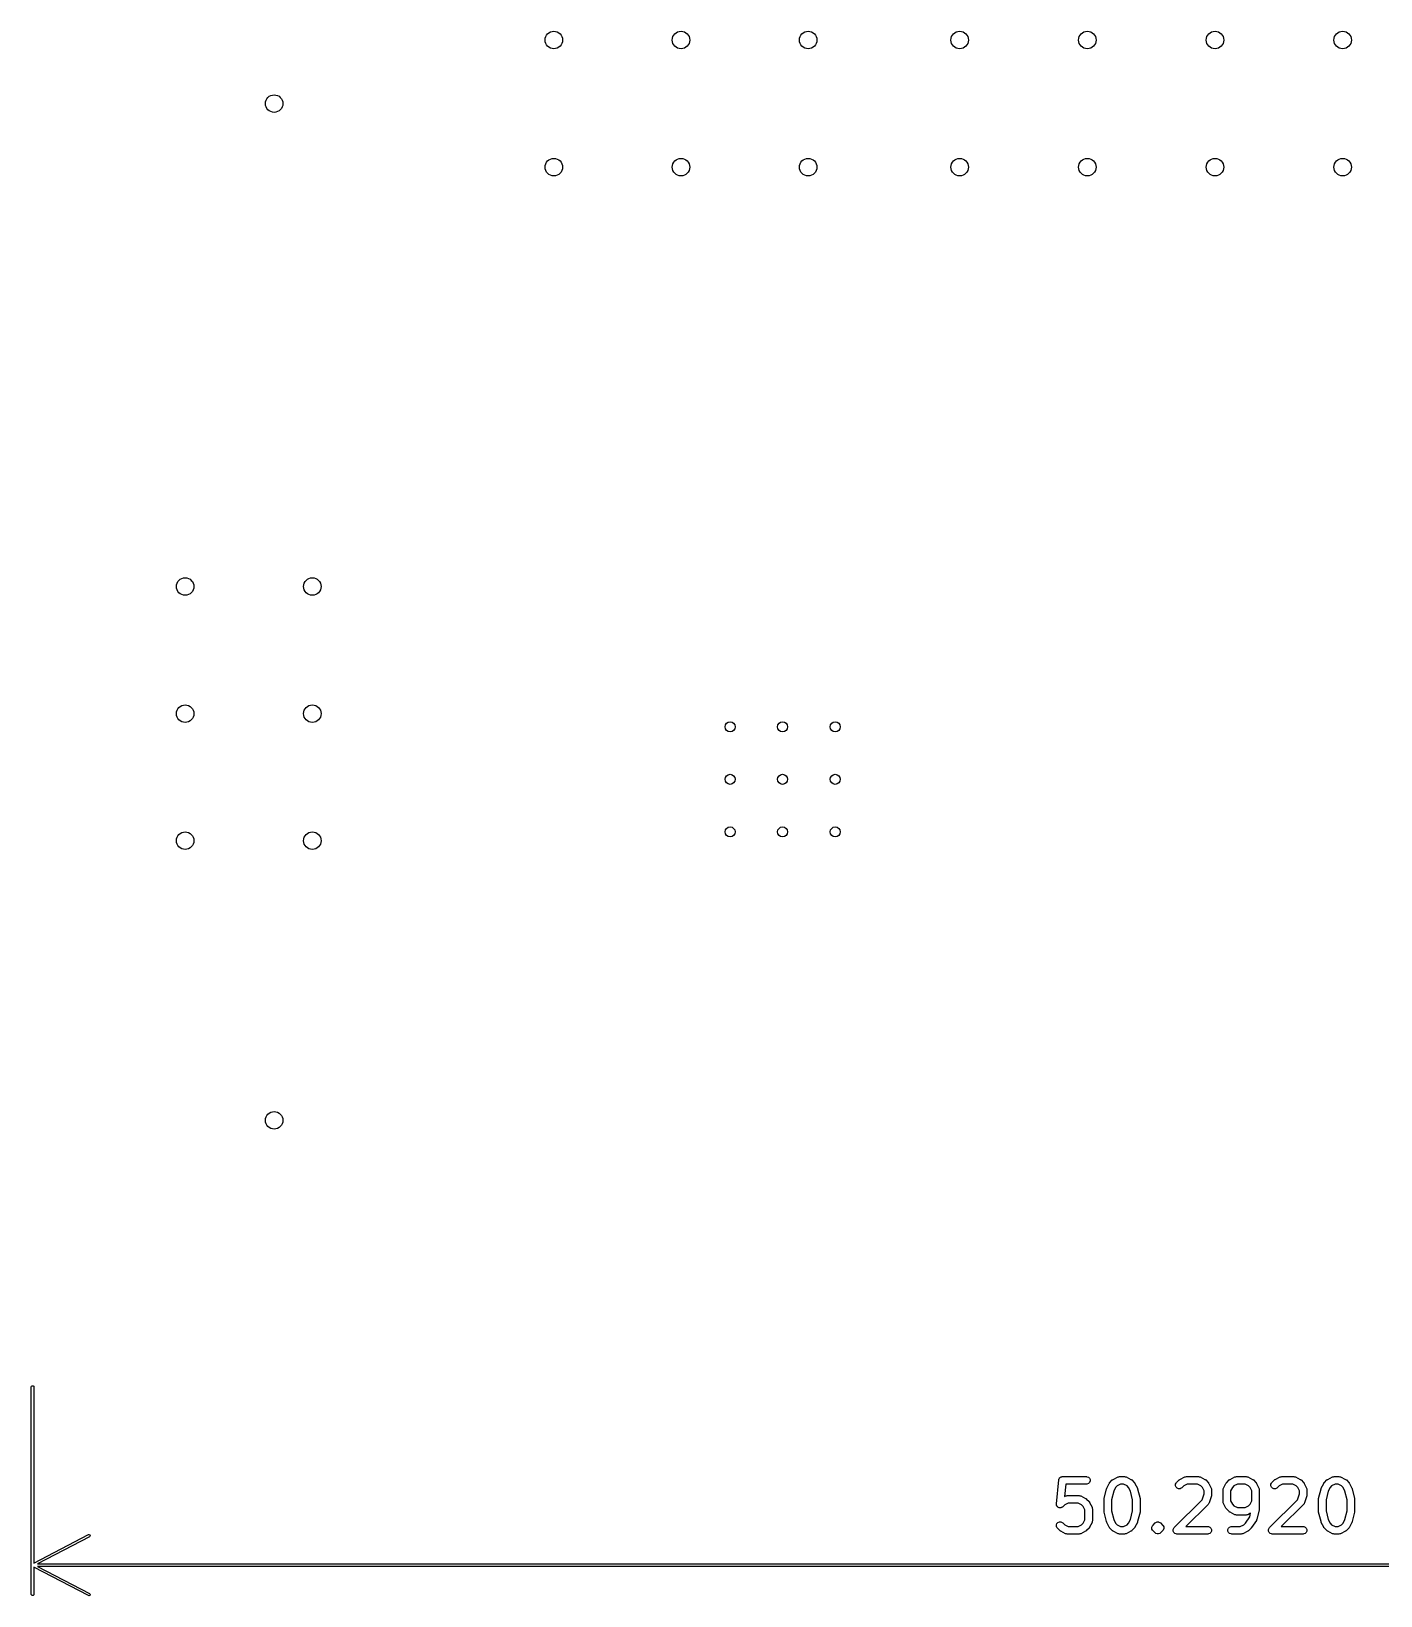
# Model space of a CAD drawing. Extents: x 5.31 to 7.49, y -5.27 to -3.91.
# Drawn here: x 5.309 to 6.37, y -5.274 to -4.043 of the extents above; entities that cross this region are included whole.
import ezdxf

# ---------------------------------------------------------------- set-up
doc = ezdxf.new("R2010")
doc.units = 0
doc.header["$MEASUREMENT"] = 0
doc.layers.add('BLACK', color=7, linetype='CONTINUOUS')

msp = doc.modelspace()

# ---------------------------------------------------------------- linework, layer by layer
at = {"layer": 'BLACK', "linetype": 'CONTINUOUS'}
for p, q in [((5.309, -5.1097), (5.3091, -5.1093)), ((5.309, -5.2731), (5.309, -5.1097)), ((5.3091, -5.1093), (5.3096, -5.1088)), ((5.3096, -5.1088), (5.3104, -5.1088)), ((5.3104, -5.1088), (5.3109, -5.1093)), ((5.3109, -5.1093), (5.311, -5.1097)), ((5.311, -5.1097), (5.311, -5.2484)), ((6.1172, -5.1824), (6.1174, -5.182)), ((6.1174, -5.182), (6.1176, -5.1816)), ((6.1176, -5.1816), (6.1177, -5.1815)), ((6.1177, -5.1814), (6.1181, -5.1811)), ((6.1177, -5.1815), (6.1177, -5.1814)), ((6.1181, -5.1811), (6.1184, -5.1808)), ((6.1184, -5.1808), (6.1185, -5.1807)), ((6.1185, -5.1807), (6.1186, -5.1807)), ((6.1186, -5.1807), (6.119, -5.1805)), ((6.119, -5.1805), (6.1194, -5.1804)), ((6.1194, -5.1804), (6.1197, -5.1803)), ((6.1197, -5.1803), (6.1197, -5.1803)), ((6.1197, -5.1803), (6.1198, -5.1803)), ((6.1198, -5.1803), (6.12, -5.1803)), ((6.12, -5.1803), (6.1388, -5.1803)), ((6.1388, -5.1803), (6.1393, -5.1804)), ((6.1393, -5.1804), (6.1404, -5.1808)), ((6.1404, -5.1808), (6.1412, -5.1816)), ((6.1412, -5.1816), (6.1417, -5.1827)), ((6.1599, -5.1825), (6.1637, -5.1806)), ((6.1637, -5.1806), (6.1642, -5.1804)), ((6.1642, -5.1804), (6.1643, -5.1804)), ((6.1643, -5.1804), (6.1644, -5.1804)), ((6.1644, -5.1804), (6.165, -5.1803)), ((6.165, -5.1803), (6.1688, -5.1803)), ((6.1688, -5.1803), (6.1693, -5.1804)), ((6.1693, -5.1804), (6.1694, -5.1804)), ((6.1694, -5.1804), (6.1695, -5.1804)), ((6.1695, -5.1804), (6.1701, -5.1806)), ((6.1701, -5.1806), (6.1738, -5.1825)), ((6.2124, -5.1825), (6.2162, -5.1806)), ((6.2162, -5.1806), (6.2167, -5.1804)), ((6.2167, -5.1804), (6.2168, -5.1804)), ((6.2168, -5.1804), (6.2169, -5.1804)), ((6.2169, -5.1804), (6.2175, -5.1803)), ((6.2175, -5.1803), (6.2269, -5.1803)), ((6.2269, -5.1803), (6.2275, -5.1804)), ((6.2275, -5.1804), (6.2276, -5.1804)), ((6.2276, -5.1804), (6.2277, -5.1804)), ((6.2277, -5.1804), (6.2282, -5.1806)), ((6.2282, -5.1806), (6.232, -5.1825)), ((6.2518, -5.1825), (6.2556, -5.1806)), ((6.2556, -5.1806), (6.2561, -5.1804)), ((6.2561, -5.1804), (6.2562, -5.1804)), ((6.2562, -5.1804), (6.2563, -5.1804)), ((6.2563, -5.1804), (6.2569, -5.1803)), ((6.2569, -5.1803), (6.2644, -5.1803)), ((6.2644, -5.1803), (6.265, -5.1804)), ((6.265, -5.1804), (6.2651, -5.1804)), ((6.2651, -5.1804), (6.2652, -5.1804)), ((6.2652, -5.1804), (6.2657, -5.1806)), ((6.2657, -5.1806), (6.2694, -5.1825)), ((6.2874, -5.1825), (6.2912, -5.1806)), ((6.2912, -5.1806), (6.2917, -5.1804)), ((6.2917, -5.1804), (6.2918, -5.1804)), ((6.2918, -5.1804), (6.2919, -5.1804)), ((6.2919, -5.1804), (6.2925, -5.1803)), ((6.2925, -5.1803), (6.3019, -5.1803)), ((6.3019, -5.1803), (6.3025, -5.1804)), ((6.3025, -5.1804), (6.3025, -5.1804)), ((6.3025, -5.1804), (6.3027, -5.1804)), ((6.3027, -5.1804), (6.3032, -5.1806)), ((6.3032, -5.1806), (6.3069, -5.1825)), ((6.3287, -5.1825), (6.3324, -5.1806)), ((6.3324, -5.1806), (6.333, -5.1804)), ((6.333, -5.1804), (6.3331, -5.1804)), ((6.3331, -5.1804), (6.3332, -5.1804)), ((6.3332, -5.1804), (6.3337, -5.1803)), ((6.3337, -5.1803), (6.3375, -5.1803)), ((6.3375, -5.1803), (6.3381, -5.1804)), ((6.3381, -5.1804), (6.3382, -5.1804)), ((6.3382, -5.1804), (6.3383, -5.1804)), ((6.3383, -5.1804), (6.3388, -5.1806)), ((6.3388, -5.1806), (6.3426, -5.1825)), ((6.1152, -5.2017), (6.1171, -5.183)), ((6.1171, -5.1827), (6.1172, -5.1826)), ((6.1171, -5.1828), (6.1171, -5.1827)), ((6.1171, -5.183), (6.1171, -5.1828)), ((6.1172, -5.1826), (6.1172, -5.1824)), ((6.1227, -5.1862), (6.1217, -5.196)), ((6.1388, -5.1862), (6.1227, -5.1862)), ((6.1393, -5.1862), (6.1388, -5.1862)), ((6.1404, -5.1857), (6.1393, -5.1862)), ((6.1412, -5.1849), (6.1404, -5.1857)), ((6.1417, -5.1838), (6.1412, -5.1849)), ((6.1417, -5.1827), (6.1417, -5.1838)), ((6.1528, -5.1975), (6.1547, -5.19)), ((6.1547, -5.19), (6.1548, -5.1897)), ((6.1547, -5.19), (6.1547, -5.19)), ((6.1547, -5.19), (6.1547, -5.19)), ((6.1548, -5.1897), (6.1548, -5.1895)), ((6.1548, -5.1895), (6.1549, -5.1895)), ((6.1549, -5.1894), (6.1568, -5.1857)), ((6.1549, -5.1895), (6.1549, -5.1894)), ((6.1568, -5.1857), (6.1569, -5.1854)), ((6.1569, -5.1854), (6.157, -5.1853)), ((6.1569, -5.1854), (6.1569, -5.1854)), ((6.157, -5.1853), (6.1571, -5.1852)), ((6.1571, -5.1851), (6.1573, -5.1849)), ((6.1571, -5.1852), (6.1571, -5.1851)), ((6.1573, -5.1849), (6.1592, -5.183)), ((6.1603, -5.1918), (6.1586, -5.1986)), ((6.1592, -5.183), (6.1594, -5.1829)), ((6.1594, -5.1829), (6.1595, -5.1828)), ((6.1595, -5.1828), (6.1595, -5.1827)), ((6.1595, -5.1827), (6.1596, -5.1827)), ((6.1596, -5.1827), (6.1597, -5.1827)), ((6.1597, -5.1827), (6.1599, -5.1825)), ((6.1618, -5.1888), (6.1603, -5.1918)), ((6.163, -5.1876), (6.1618, -5.1888)), ((6.1657, -5.1862), (6.163, -5.1876)), ((6.1681, -5.1862), (6.1657, -5.1862)), ((6.1708, -5.1876), (6.1681, -5.1862)), ((6.172, -5.1888), (6.1708, -5.1876)), ((6.1735, -5.1918), (6.172, -5.1888)), ((6.1752, -5.1986), (6.1735, -5.1918)), ((6.1738, -5.1825), (6.1741, -5.1827)), ((6.1741, -5.1827), (6.1742, -5.1827)), ((6.1742, -5.1827), (6.1742, -5.1827)), ((6.1742, -5.1827), (6.1743, -5.1828)), ((6.1743, -5.1828), (6.1744, -5.1829)), ((6.1744, -5.1829), (6.1746, -5.183)), ((6.1746, -5.183), (6.1765, -5.1849)), ((6.1765, -5.1849), (6.1767, -5.1851)), ((6.1767, -5.1851), (6.1767, -5.1852)), ((6.1767, -5.1852), (6.1768, -5.1853)), ((6.1768, -5.1853), (6.1768, -5.1854)), ((6.1768, -5.1854), (6.1769, -5.1854)), ((6.1769, -5.1854), (6.177, -5.1857)), ((6.177, -5.1857), (6.1789, -5.1894)), ((6.1789, -5.1894), (6.1789, -5.1895)), ((6.1789, -5.1895), (6.1789, -5.1895)), ((6.1789, -5.1895), (6.179, -5.1897)), ((6.179, -5.1897), (6.1791, -5.19)), ((6.1791, -5.19), (6.1791, -5.19)), ((6.1791, -5.19), (6.1791, -5.19)), ((6.1791, -5.19), (6.181, -5.1975)), ((6.209, -5.1864), (6.2094, -5.1854)), ((6.209, -5.1876), (6.209, -5.1864)), ((6.2094, -5.1887), (6.209, -5.1876)), ((6.2094, -5.1854), (6.2098, -5.1849)), ((6.2102, -5.1895), (6.2094, -5.1887)), ((6.2098, -5.1849), (6.2117, -5.183)), ((6.2113, -5.1899), (6.2102, -5.1895)), ((6.2125, -5.1899), (6.2113, -5.1899)), ((6.2117, -5.183), (6.2119, -5.1829)), ((6.2119, -5.1829), (6.212, -5.1828)), ((6.212, -5.1828), (6.212, -5.1827)), ((6.212, -5.1827), (6.2121, -5.1827)), ((6.2121, -5.1827), (6.2122, -5.1827)), ((6.2122, -5.1827), (6.2124, -5.1825)), ((6.2135, -5.1895), (6.2125, -5.1899)), ((6.214, -5.1891), (6.2135, -5.1895)), ((6.2155, -5.1876), (6.214, -5.1891)), ((6.2182, -5.1862), (6.2155, -5.1876)), ((6.2262, -5.1862), (6.2182, -5.1862)), ((6.2289, -5.1876), (6.2262, -5.1862)), ((6.2301, -5.1888), (6.2289, -5.1876)), ((6.2299, -5.1985), (6.2314, -5.194)), ((6.2314, -5.1915), (6.2301, -5.1888)), ((6.2314, -5.194), (6.2314, -5.1915)), ((6.232, -5.1825), (6.2322, -5.1827)), ((6.2322, -5.1827), (6.2323, -5.1827)), ((6.2323, -5.1827), (6.2324, -5.1827)), ((6.2324, -5.1827), (6.2324, -5.1828)), ((6.2324, -5.1828), (6.2325, -5.1829)), ((6.2325, -5.1829), (6.2327, -5.183)), ((6.2327, -5.183), (6.2346, -5.1849)), ((6.2346, -5.1849), (6.2348, -5.1851)), ((6.2348, -5.1851), (6.2348, -5.1852)), ((6.2348, -5.1852), (6.2349, -5.1853)), ((6.2349, -5.1853), (6.235, -5.1854)), ((6.235, -5.1854), (6.235, -5.1854)), ((6.235, -5.1854), (6.2351, -5.1857)), ((6.2351, -5.1857), (6.237, -5.1894)), ((6.237, -5.1894), (6.2372, -5.19)), ((6.2372, -5.19), (6.2372, -5.1901)), ((6.2372, -5.1901), (6.2373, -5.1902)), ((6.2373, -5.1902), (6.2373, -5.1908)), ((6.2373, -5.1908), (6.2373, -5.1945)), ((6.2373, -5.1945), (6.2373, -5.1948)), ((6.2464, -5.1908), (6.2465, -5.1902)), ((6.2464, -5.2001), (6.2464, -5.1908)), ((6.2465, -5.19), (6.2467, -5.1894)), ((6.2465, -5.1901), (6.2465, -5.19)), ((6.2465, -5.1902), (6.2465, -5.1901)), ((6.2467, -5.1894), (6.2486, -5.1857)), ((6.2486, -5.1857), (6.2488, -5.1854)), ((6.2488, -5.1854), (6.2489, -5.1853)), ((6.2488, -5.1854), (6.2488, -5.1854)), ((6.2489, -5.1852), (6.249, -5.1851)), ((6.2489, -5.1853), (6.2489, -5.1852)), ((6.249, -5.1851), (6.2492, -5.1849)), ((6.2492, -5.1849), (6.251, -5.183)), ((6.251, -5.183), (6.2513, -5.1829)), ((6.2513, -5.1828), (6.2514, -5.1827)), ((6.2513, -5.1829), (6.2513, -5.1828)), ((6.2514, -5.1827), (6.2515, -5.1827)), ((6.2515, -5.1827), (6.2516, -5.1827)), ((6.2516, -5.1827), (6.2518, -5.1825)), ((6.2537, -5.1888), (6.2523, -5.1915)), ((6.2523, -5.1915), (6.2523, -5.1994)), ((6.2549, -5.1876), (6.2537, -5.1888)), ((6.2576, -5.1862), (6.2549, -5.1876)), ((6.2637, -5.1862), (6.2576, -5.1862)), ((6.2664, -5.1876), (6.2637, -5.1862)), ((6.2676, -5.1888), (6.2664, -5.1876)), ((6.2689, -5.1915), (6.2676, -5.1888)), ((6.2689, -5.1994), (6.2689, -5.1915)), ((6.2694, -5.1825), (6.2697, -5.1827)), ((6.2697, -5.1827), (6.2698, -5.1827)), ((6.2698, -5.1827), (6.2699, -5.1827)), ((6.2699, -5.1827), (6.2699, -5.1828)), ((6.2699, -5.1828), (6.27, -5.1829)), ((6.27, -5.1829), (6.2702, -5.183)), ((6.2702, -5.183), (6.2721, -5.1849)), ((6.2721, -5.1849), (6.2723, -5.1851)), ((6.2723, -5.1851), (6.2723, -5.1852)), ((6.2723, -5.1852), (6.2724, -5.1853)), ((6.2724, -5.1853), (6.2725, -5.1854)), ((6.2725, -5.1854), (6.2725, -5.1854)), ((6.2725, -5.1854), (6.2726, -5.1857)), ((6.2726, -5.1857), (6.2745, -5.1894)), ((6.2745, -5.1894), (6.2747, -5.19)), ((6.2747, -5.19), (6.2747, -5.1901)), ((6.2747, -5.1901), (6.2748, -5.1902)), ((6.2748, -5.1902), (6.2748, -5.1908)), ((6.2748, -5.1908), (6.2748, -5.2058)), ((6.284, -5.1864), (6.2844, -5.1854)), ((6.284, -5.1876), (6.284, -5.1864)), ((6.2844, -5.1887), (6.284, -5.1876)), ((6.2844, -5.1854), (6.2848, -5.1849)), ((6.2852, -5.1895), (6.2844, -5.1887)), ((6.2848, -5.1849), (6.2867, -5.183)), ((6.2863, -5.1899), (6.2852, -5.1895)), ((6.2875, -5.1899), (6.2863, -5.1899)), ((6.2867, -5.183), (6.2869, -5.1829)), ((6.2869, -5.1828), (6.287, -5.1827)), ((6.2869, -5.1829), (6.2869, -5.1828)), ((6.287, -5.1827), (6.2871, -5.1827)), ((6.2871, -5.1827), (6.2872, -5.1827)), ((6.2872, -5.1827), (6.2874, -5.1825)), ((6.2885, -5.1895), (6.2875, -5.1899)), ((6.289, -5.1891), (6.2885, -5.1895)), ((6.2905, -5.1876), (6.289, -5.1891)), ((6.2932, -5.1862), (6.2905, -5.1876)), ((6.3012, -5.1862), (6.2932, -5.1862)), ((6.3039, -5.1876), (6.3012, -5.1862)), ((6.3051, -5.1888), (6.3039, -5.1876)), ((6.3049, -5.1985), (6.3064, -5.194)), ((6.3064, -5.1915), (6.3051, -5.1888)), ((6.3064, -5.194), (6.3064, -5.1915)), ((6.3069, -5.1825), (6.3072, -5.1827)), ((6.3072, -5.1827), (6.3073, -5.1827)), ((6.3073, -5.1827), (6.3073, -5.1827)), ((6.3073, -5.1827), (6.3074, -5.1828)), ((6.3074, -5.1828), (6.3075, -5.1829)), ((6.3075, -5.1829), (6.3077, -5.183)), ((6.3077, -5.183), (6.3096, -5.1849)), ((6.3096, -5.1849), (6.3098, -5.1851)), ((6.3098, -5.1851), (6.3098, -5.1852)), ((6.3098, -5.1852), (6.3099, -5.1853)), ((6.3099, -5.1853), (6.31, -5.1854)), ((6.31, -5.1854), (6.31, -5.1854)), ((6.31, -5.1854), (6.3101, -5.1857)), ((6.3101, -5.1857), (6.312, -5.1894)), ((6.312, -5.1894), (6.3122, -5.19)), ((6.3122, -5.19), (6.3122, -5.1901)), ((6.3122, -5.1901), (6.3123, -5.1902)), ((6.3123, -5.1902), (6.3123, -5.1908)), ((6.3123, -5.1908), (6.3123, -5.1945)), ((6.3123, -5.1945), (6.3123, -5.1948)), ((6.3215, -5.1975), (6.3234, -5.19)), ((6.3234, -5.19), (6.3235, -5.1897)), ((6.3234, -5.19), (6.3234, -5.19)), ((6.3234, -5.19), (6.3234, -5.19)), ((6.3235, -5.1897), (6.3236, -5.1895)), ((6.3236, -5.1894), (6.3255, -5.1857)), ((6.3236, -5.1895), (6.3236, -5.1894)), ((6.3236, -5.1895), (6.3236, -5.1895)), ((6.3255, -5.1857), (6.3256, -5.1854)), ((6.3256, -5.1854), (6.3257, -5.1854)), ((6.3257, -5.1853), (6.3258, -5.1852)), ((6.3257, -5.1854), (6.3257, -5.1853)), ((6.3258, -5.1851), (6.326, -5.1849)), ((6.3258, -5.1852), (6.3258, -5.1851)), ((6.326, -5.1849), (6.3279, -5.183)), ((6.329, -5.1918), (6.3273, -5.1986)), ((6.3279, -5.183), (6.3281, -5.1829)), ((6.3281, -5.1829), (6.3282, -5.1828)), ((6.3282, -5.1828), (6.3283, -5.1827)), ((6.3283, -5.1827), (6.3284, -5.1827)), ((6.3284, -5.1827), (6.3287, -5.1825)), ((6.3284, -5.1827), (6.3284, -5.1827)), ((6.3305, -5.1888), (6.329, -5.1918)), ((6.3317, -5.1876), (6.3305, -5.1888)), ((6.3344, -5.1862), (6.3317, -5.1876)), ((6.3368, -5.1862), (6.3344, -5.1862)), ((6.3395, -5.1876), (6.3368, -5.1862)), ((6.3407, -5.1888), (6.3395, -5.1876)), ((6.3422, -5.1918), (6.3407, -5.1888)), ((6.3439, -5.1986), (6.3422, -5.1918)), ((6.3426, -5.1825), (6.3428, -5.1827)), ((6.3428, -5.1827), (6.3429, -5.1827)), ((6.3429, -5.1827), (6.343, -5.1827)), ((6.343, -5.1827), (6.3431, -5.1828)), ((6.3431, -5.1828), (6.3431, -5.1829)), ((6.3431, -5.1829), (6.3433, -5.183)), ((6.3433, -5.183), (6.3452, -5.1849)), ((6.3452, -5.1849), (6.3454, -5.1851)), ((6.3454, -5.1851), (6.3455, -5.1852)), ((6.3455, -5.1852), (6.3455, -5.1853)), ((6.3455, -5.1853), (6.3456, -5.1854)), ((6.3456, -5.1854), (6.3456, -5.1854)), ((6.3456, -5.1854), (6.3458, -5.1857)), ((6.3458, -5.1857), (6.3476, -5.1894)), ((6.3476, -5.1894), (6.3477, -5.1895)), ((6.3477, -5.1895), (6.3477, -5.1895)), ((6.3477, -5.1895), (6.3478, -5.1897)), ((6.3478, -5.1897), (6.3478, -5.19)), ((6.3478, -5.19), (6.3478, -5.19)), ((6.3478, -5.19), (6.3479, -5.19)), ((6.3479, -5.19), (6.3497, -5.1975)), ((6.1152, -5.2023), (6.1152, -5.2017)), ((6.1153, -5.2024), (6.1152, -5.2023)), ((6.1153, -5.2026), (6.1153, -5.2024)), ((6.1154, -5.203), (6.1153, -5.2026)), ((6.1155, -5.2034), (6.1154, -5.203)), ((6.1156, -5.2035), (6.1155, -5.2034)), ((6.1157, -5.2036), (6.1156, -5.2035)), ((6.116, -5.204), (6.1157, -5.2036)), ((6.1163, -5.2043), (6.116, -5.204)), ((6.1164, -5.2044), (6.1163, -5.2043)), ((6.1165, -5.2045), (6.1164, -5.2044)), ((6.1169, -5.2046), (6.1165, -5.2045)), ((6.1173, -5.2048), (6.1169, -5.2046)), ((6.1174, -5.2048), (6.1173, -5.2048)), ((6.1176, -5.2049), (6.1174, -5.2048)), ((6.118, -5.2049), (6.1176, -5.2049)), ((6.1184, -5.2049), (6.118, -5.2049)), ((6.1186, -5.2049), (6.1184, -5.2049)), ((6.1187, -5.2049), (6.1186, -5.2049)), ((6.1191, -5.2047), (6.1187, -5.2049)), ((6.1195, -5.2046), (6.1191, -5.2047)), ((6.1197, -5.2045), (6.1195, -5.2046)), ((6.1198, -5.2045), (6.1197, -5.2045)), ((6.1202, -5.2041), (6.1198, -5.2045)), ((6.1218, -5.2026), (6.1202, -5.2041)), ((6.1217, -5.196), (6.1225, -5.1956)), ((6.1245, -5.2012), (6.1218, -5.2026)), ((6.1225, -5.1956), (6.123, -5.1954)), ((6.123, -5.1954), (6.1231, -5.1954)), ((6.1231, -5.1954), (6.1232, -5.1954)), ((6.1232, -5.1954), (6.1238, -5.1953)), ((6.1238, -5.1953), (6.1331, -5.1953)), ((6.1324, -5.2012), (6.1245, -5.2012)), ((6.1351, -5.2026), (6.1324, -5.2012)), ((6.1331, -5.1953), (6.1337, -5.1954)), ((6.1337, -5.1954), (6.1338, -5.1954)), ((6.1338, -5.1954), (6.1339, -5.1954)), ((6.1339, -5.1954), (6.1345, -5.1956)), ((6.1345, -5.1956), (6.1382, -5.1975)), ((6.1363, -5.2038), (6.1351, -5.2026)), ((6.1377, -5.2065), (6.1363, -5.2038)), ((6.1377, -5.2144), (6.1377, -5.2065)), ((6.1382, -5.1975), (6.1385, -5.1976)), ((6.1385, -5.1976), (6.1385, -5.1977)), ((6.1385, -5.1977), (6.1386, -5.1977)), ((6.1386, -5.1977), (6.1387, -5.1978)), ((6.1387, -5.1978), (6.1388, -5.1979)), ((6.1388, -5.1979), (6.139, -5.198)), ((6.139, -5.198), (6.1409, -5.1999)), ((6.1409, -5.1999), (6.141, -5.2001)), ((6.141, -5.2001), (6.1411, -5.2002)), ((6.1411, -5.2002), (6.1412, -5.2003)), ((6.1412, -5.2003), (6.1412, -5.2004)), ((6.1412, -5.2004), (6.1413, -5.2004)), ((6.1413, -5.2004), (6.1414, -5.2007)), ((6.1414, -5.2007), (6.1433, -5.2044)), ((6.1433, -5.2044), (6.1435, -5.205)), ((6.1435, -5.205), (6.1435, -5.2051)), ((6.1435, -5.2051), (6.1435, -5.2052)), ((6.1435, -5.2052), (6.1436, -5.2058)), ((6.1436, -5.2058), (6.1436, -5.2151)), ((6.1527, -5.1977), (6.1528, -5.1976)), ((6.1527, -5.1979), (6.1527, -5.1977)), ((6.1527, -5.1981), (6.1527, -5.1979)), ((6.1527, -5.1982), (6.1527, -5.1981)), ((6.1527, -5.1983), (6.1527, -5.1982)), ((6.1527, -5.2076), (6.1527, -5.1983)), ((6.1528, -5.1976), (6.1528, -5.1975)), ((6.1586, -5.1986), (6.1586, -5.2073)), ((6.1752, -5.2073), (6.1752, -5.1986)), ((6.181, -5.1975), (6.181, -5.1976)), ((6.181, -5.1976), (6.181, -5.1977)), ((6.181, -5.1977), (6.1811, -5.1979)), ((6.1811, -5.1979), (6.1811, -5.1981)), ((6.1811, -5.1981), (6.1811, -5.1982)), ((6.1811, -5.1982), (6.1811, -5.1983)), ((6.1811, -5.1983), (6.1811, -5.2076)), ((6.2079, -5.2205), (6.2299, -5.1985)), ((6.2346, -5.2022), (6.2171, -5.2197)), ((6.235, -5.2018), (6.2346, -5.2022)), ((6.2351, -5.2016), (6.235, -5.2017)), ((6.235, -5.2017), (6.235, -5.2018)), ((6.2353, -5.2011), (6.2351, -5.2016)), ((6.2372, -5.1954), (6.2353, -5.2011)), ((6.2373, -5.1951), (6.2372, -5.1952)), ((6.2372, -5.1952), (6.2372, -5.1954)), ((6.2373, -5.1948), (6.2373, -5.1949)), ((6.2373, -5.1949), (6.2373, -5.195)), ((6.2373, -5.195), (6.2373, -5.1951)), ((6.2465, -5.2007), (6.2464, -5.2001)), ((6.2465, -5.2008), (6.2465, -5.2007)), ((6.2465, -5.2009), (6.2465, -5.2008)), ((6.2467, -5.2015), (6.2465, -5.2009)), ((6.2486, -5.2052), (6.2467, -5.2015)), ((6.2488, -5.2055), (6.2486, -5.2052)), ((6.2489, -5.2056), (6.2488, -5.2055)), ((6.2488, -5.2055), (6.2488, -5.2055)), ((6.2489, -5.2057), (6.2489, -5.2056)), ((6.249, -5.2057), (6.2489, -5.2057)), ((6.2492, -5.206), (6.249, -5.2057)), ((6.251, -5.2078), (6.2492, -5.206)), ((6.2523, -5.1994), (6.2537, -5.2021)), ((6.2537, -5.2021), (6.2549, -5.2033)), ((6.2549, -5.2033), (6.2576, -5.2047)), ((6.2576, -5.2047), (6.2637, -5.2047)), ((6.2637, -5.2047), (6.2664, -5.2033)), ((6.2664, -5.2033), (6.2676, -5.2021)), ((6.2676, -5.2021), (6.2689, -5.1994)), ((6.2747, -5.2065), (6.2729, -5.214)), ((6.2748, -5.2064), (6.2747, -5.2065)), ((6.2748, -5.2058), (6.2748, -5.2059)), ((6.2748, -5.2059), (6.2748, -5.2059)), ((6.2748, -5.2059), (6.2748, -5.2061)), ((6.2748, -5.2061), (6.2748, -5.2063)), ((6.2748, -5.2063), (6.2748, -5.2064)), ((6.2829, -5.2205), (6.3049, -5.1985)), ((6.3096, -5.2022), (6.2921, -5.2197)), ((6.31, -5.2018), (6.3096, -5.2022)), ((6.3101, -5.2016), (6.31, -5.2017)), ((6.31, -5.2017), (6.31, -5.2018)), ((6.3103, -5.2011), (6.3101, -5.2016)), ((6.3122, -5.1954), (6.3103, -5.2011)), ((6.3123, -5.1951), (6.3122, -5.1952)), ((6.3122, -5.1952), (6.3122, -5.1954)), ((6.3123, -5.1948), (6.3123, -5.1949)), ((6.3123, -5.1949), (6.3123, -5.195)), ((6.3123, -5.195), (6.3123, -5.1951)), ((6.3214, -5.1981), (6.3215, -5.1979)), ((6.3214, -5.1982), (6.3214, -5.1981)), ((6.3214, -5.1983), (6.3214, -5.1982)), ((6.3214, -5.2076), (6.3214, -5.1983)), ((6.3215, -5.1976), (6.3215, -5.1975)), ((6.3215, -5.1977), (6.3215, -5.1976)), ((6.3215, -5.1979), (6.3215, -5.1977)), ((6.3273, -5.1986), (6.3273, -5.2073)), ((6.3439, -5.2073), (6.3439, -5.1986)), ((6.3497, -5.1975), (6.3497, -5.1976)), ((6.3497, -5.1976), (6.3498, -5.1977)), ((6.3498, -5.1977), (6.3498, -5.1979)), ((6.3498, -5.1979), (6.3498, -5.1981)), ((6.3498, -5.1981), (6.3498, -5.1982)), ((6.3498, -5.1982), (6.3498, -5.1983)), ((6.3498, -5.1983), (6.3498, -5.2076)), ((6.1153, -5.2183), (6.1157, -5.2172)), ((6.1153, -5.2195), (6.1153, -5.2183)), ((6.1157, -5.2172), (6.1165, -5.2164)), ((6.1165, -5.2164), (6.1176, -5.216)), ((6.1176, -5.216), (6.1187, -5.216)), ((6.1187, -5.216), (6.1198, -5.2164)), ((6.1198, -5.2164), (6.1202, -5.2168)), ((6.1202, -5.2168), (6.1218, -5.2183)), ((6.1218, -5.2183), (6.1245, -5.2197)), ((6.1324, -5.2197), (6.1351, -5.2183)), ((6.1351, -5.2183), (6.1363, -5.2171)), ((6.1363, -5.2171), (6.1377, -5.2144)), ((6.1433, -5.2165), (6.1414, -5.2202)), ((6.1435, -5.2159), (6.1433, -5.2165)), ((6.1436, -5.2151), (6.1435, -5.2157)), ((6.1435, -5.2157), (6.1435, -5.2158)), ((6.1435, -5.2158), (6.1435, -5.2159)), ((6.1527, -5.2077), (6.1527, -5.2076)), ((6.1527, -5.2078), (6.1527, -5.2077)), ((6.1527, -5.208), (6.1527, -5.2078)), ((6.1527, -5.2082), (6.1527, -5.208)), ((6.1528, -5.2082), (6.1527, -5.2082)), ((6.1528, -5.2083), (6.1528, -5.2082)), ((6.1547, -5.2158), (6.1528, -5.2083)), ((6.1547, -5.2159), (6.1547, -5.2158)), ((6.1548, -5.2162), (6.1547, -5.2159)), ((6.1547, -5.2159), (6.1547, -5.2159)), ((6.1548, -5.2164), (6.1548, -5.2162)), ((6.1549, -5.2164), (6.1548, -5.2164)), ((6.1549, -5.2165), (6.1549, -5.2164)), ((6.1568, -5.2202), (6.1549, -5.2165)), ((6.1586, -5.2073), (6.1603, -5.2141)), ((6.1603, -5.2141), (6.1618, -5.2171)), ((6.1618, -5.2171), (6.163, -5.2183)), ((6.163, -5.2183), (6.1657, -5.2197)), ((6.1681, -5.2197), (6.1708, -5.2183)), ((6.1708, -5.2183), (6.172, -5.2171)), ((6.172, -5.2171), (6.1735, -5.2141)), ((6.1735, -5.2141), (6.1752, -5.2073)), ((6.1789, -5.2165), (6.177, -5.2202)), ((6.179, -5.2162), (6.1789, -5.2164)), ((6.1789, -5.2164), (6.1789, -5.2164)), ((6.1789, -5.2164), (6.1789, -5.2165)), ((6.1791, -5.2159), (6.179, -5.2162)), ((6.181, -5.2083), (6.1791, -5.2158)), ((6.1791, -5.2158), (6.1791, -5.2159)), ((6.1791, -5.2159), (6.1791, -5.2159)), ((6.1811, -5.208), (6.181, -5.2082)), ((6.181, -5.2082), (6.181, -5.2082)), ((6.181, -5.2082), (6.181, -5.2083)), ((6.1811, -5.2076), (6.1811, -5.2077)), ((6.1811, -5.2077), (6.1811, -5.2078)), ((6.1811, -5.2078), (6.1811, -5.208)), ((6.1902, -5.2202), (6.1907, -5.2191)), ((6.1907, -5.2191), (6.1911, -5.2187)), ((6.1911, -5.2187), (6.1929, -5.2168)), ((6.1929, -5.2168), (6.1934, -5.2164)), ((6.1934, -5.2164), (6.1941, -5.2161)), ((6.1934, -5.2164), (6.1934, -5.2164)), ((6.1941, -5.2161), (6.1944, -5.216)), ((6.1944, -5.216), (6.1956, -5.216)), ((6.1956, -5.216), (6.1956, -5.216)), ((6.1956, -5.216), (6.1959, -5.2161)), ((6.1959, -5.2161), (6.1967, -5.2164)), ((6.1967, -5.2164), (6.1967, -5.2164)), ((6.1967, -5.2164), (6.1971, -5.2168)), ((6.1971, -5.2168), (6.199, -5.2187)), ((6.199, -5.2187), (6.1993, -5.2191)), ((6.1993, -5.2191), (6.1997, -5.22)), ((6.2513, -5.208), (6.251, -5.2078)), ((6.2513, -5.2081), (6.2513, -5.208)), ((6.2514, -5.2081), (6.2513, -5.2081)), ((6.2515, -5.2082), (6.2514, -5.2081)), ((6.2516, -5.2082), (6.2515, -5.2082)), ((6.2518, -5.2084), (6.2516, -5.2082)), ((6.2556, -5.2103), (6.2518, -5.2084)), ((6.2561, -5.2105), (6.2556, -5.2103)), ((6.2562, -5.2105), (6.2561, -5.2105)), ((6.2563, -5.2105), (6.2562, -5.2105)), ((6.2569, -5.2106), (6.2563, -5.2105)), ((6.2644, -5.2106), (6.2569, -5.2106)), ((6.2599, -5.2197), (6.2626, -5.2183)), ((6.2626, -5.2183), (6.264, -5.217)), ((6.264, -5.217), (6.2673, -5.212)), ((6.265, -5.2105), (6.2644, -5.2106)), ((6.2651, -5.2105), (6.265, -5.2105)), ((6.2652, -5.2105), (6.2651, -5.2105)), ((6.2657, -5.2103), (6.2652, -5.2105)), ((6.268, -5.2091), (6.2657, -5.2103)), ((6.2673, -5.212), (6.268, -5.2091)), ((6.2725, -5.2149), (6.2687, -5.2205)), ((6.2726, -5.2146), (6.2725, -5.2149)), ((6.2727, -5.2145), (6.2726, -5.2146)), ((6.2729, -5.214), (6.2727, -5.2143)), ((6.2727, -5.2143), (6.2727, -5.2144)), ((6.2727, -5.2144), (6.2727, -5.2144)), ((6.2727, -5.2144), (6.2727, -5.2145)), ((6.3214, -5.2077), (6.3214, -5.2076)), ((6.3214, -5.2078), (6.3214, -5.2077)), ((6.3215, -5.208), (6.3214, -5.2078)), ((6.3215, -5.2082), (6.3215, -5.208)), ((6.3215, -5.2083), (6.3215, -5.2082)), ((6.3215, -5.2082), (6.3215, -5.2082)), ((6.3234, -5.2158), (6.3215, -5.2083)), ((6.3234, -5.2159), (6.3234, -5.2158)), ((6.3235, -5.2162), (6.3234, -5.2159)), ((6.3234, -5.2159), (6.3234, -5.2159)), ((6.3236, -5.2164), (6.3235, -5.2162)), ((6.3236, -5.2165), (6.3236, -5.2164)), ((6.3236, -5.2164), (6.3236, -5.2164)), ((6.3255, -5.2202), (6.3236, -5.2165)), ((6.3273, -5.2073), (6.329, -5.2141)), ((6.329, -5.2141), (6.3305, -5.2171)), ((6.3305, -5.2171), (6.3317, -5.2183)), ((6.3317, -5.2183), (6.3344, -5.2197)), ((6.3368, -5.2197), (6.3395, -5.2183)), ((6.3395, -5.2183), (6.3407, -5.2171)), ((6.3407, -5.2171), (6.3422, -5.2141)), ((6.3422, -5.2141), (6.3439, -5.2073)), ((6.3476, -5.2165), (6.3458, -5.2202)), ((6.3477, -5.2164), (6.3476, -5.2165)), ((6.3478, -5.2162), (6.3477, -5.2164)), ((6.3477, -5.2164), (6.3477, -5.2164)), ((6.3479, -5.2158), (6.3478, -5.2159)), ((6.3478, -5.2159), (6.3478, -5.2159)), ((6.3478, -5.2159), (6.3478, -5.2162)), ((6.3497, -5.2083), (6.3479, -5.2158)), ((6.3498, -5.2082), (6.3497, -5.2082)), ((6.3497, -5.2082), (6.3497, -5.2083)), ((6.3498, -5.2076), (6.3498, -5.2077)), ((6.3498, -5.2077), (6.3498, -5.2078)), ((6.3498, -5.2078), (6.3498, -5.208)), ((6.3498, -5.208), (6.3498, -5.2082)), ((5.311, -5.2484), (5.3539, -5.226)), ((5.3548, -5.2278), (5.314, -5.249)), ((5.3539, -5.226), (5.3543, -5.2259)), ((5.3543, -5.2259), (5.355, -5.2262)), ((5.3551, -5.2275), (5.3548, -5.2278)), ((5.355, -5.2262), (5.3553, -5.2268)), ((5.3553, -5.2268), (5.3551, -5.2275)), ((6.1157, -5.2205), (6.1153, -5.2195)), ((6.1161, -5.221), (6.1157, -5.2205)), ((6.1179, -5.2228), (6.1161, -5.221)), ((6.1182, -5.223), (6.1179, -5.2228)), ((6.1182, -5.2231), (6.1182, -5.223)), ((6.1183, -5.2231), (6.1182, -5.2231)), ((6.1184, -5.2232), (6.1183, -5.2231)), ((6.1185, -5.2232), (6.1184, -5.2232)), ((6.1187, -5.2234), (6.1185, -5.2232)), ((6.1225, -5.2253), (6.1187, -5.2234)), ((6.123, -5.2255), (6.1225, -5.2253)), ((6.1231, -5.2255), (6.123, -5.2255)), ((6.1232, -5.2255), (6.1231, -5.2255)), ((6.1238, -5.2256), (6.1232, -5.2255)), ((6.1331, -5.2256), (6.1238, -5.2256)), ((6.1245, -5.2197), (6.1324, -5.2197)), ((6.1337, -5.2255), (6.1331, -5.2256)), ((6.1338, -5.2255), (6.1337, -5.2255)), ((6.1339, -5.2255), (6.1338, -5.2255)), ((6.1345, -5.2253), (6.1339, -5.2255)), ((6.1382, -5.2234), (6.1345, -5.2253)), ((6.1385, -5.2232), (6.1382, -5.2234)), ((6.1386, -5.2231), (6.1385, -5.2232)), ((6.1385, -5.2232), (6.1385, -5.2232)), ((6.1387, -5.2231), (6.1386, -5.2231)), ((6.1388, -5.223), (6.1387, -5.2231)), ((6.139, -5.2228), (6.1388, -5.223)), ((6.1409, -5.221), (6.139, -5.2228)), ((6.141, -5.2207), (6.1409, -5.221)), ((6.1411, -5.2207), (6.141, -5.2207)), ((6.1412, -5.2206), (6.1411, -5.2207)), ((6.1413, -5.2204), (6.1412, -5.2205)), ((6.1412, -5.2205), (6.1412, -5.2206)), ((6.1414, -5.2202), (6.1413, -5.2204)), ((6.1569, -5.2204), (6.1568, -5.2202)), ((6.1569, -5.2205), (6.1569, -5.2204)), ((6.157, -5.2206), (6.1569, -5.2205)), ((6.1571, -5.2207), (6.157, -5.2206)), ((6.1573, -5.221), (6.1571, -5.2207)), ((6.1571, -5.2207), (6.1571, -5.2207)), ((6.1592, -5.2228), (6.1573, -5.221)), ((6.1594, -5.223), (6.1592, -5.2228)), ((6.1595, -5.2231), (6.1594, -5.223)), ((6.1596, -5.2232), (6.1595, -5.2231)), ((6.1595, -5.2231), (6.1595, -5.2231)), ((6.1597, -5.2232), (6.1596, -5.2232)), ((6.1599, -5.2234), (6.1597, -5.2232)), ((6.1637, -5.2253), (6.1599, -5.2234)), ((6.1642, -5.2255), (6.1637, -5.2253)), ((6.1643, -5.2255), (6.1642, -5.2255)), ((6.1644, -5.2255), (6.1643, -5.2255)), ((6.165, -5.2256), (6.1644, -5.2255)), ((6.1688, -5.2256), (6.165, -5.2256)), ((6.1657, -5.2197), (6.1681, -5.2197)), ((6.1693, -5.2255), (6.1688, -5.2256)), ((6.1694, -5.2255), (6.1693, -5.2255)), ((6.1695, -5.2255), (6.1694, -5.2255)), ((6.1701, -5.2253), (6.1695, -5.2255)), ((6.1738, -5.2234), (6.1701, -5.2253)), ((6.1741, -5.2232), (6.1738, -5.2234)), ((6.1742, -5.2232), (6.1741, -5.2232)), ((6.1743, -5.2231), (6.1742, -5.2231)), ((6.1742, -5.2231), (6.1742, -5.2232)), ((6.1744, -5.223), (6.1743, -5.2231)), ((6.1746, -5.2228), (6.1744, -5.223)), ((6.1765, -5.221), (6.1746, -5.2228)), ((6.1767, -5.2207), (6.1765, -5.221)), ((6.1768, -5.2206), (6.1767, -5.2207)), ((6.1767, -5.2207), (6.1767, -5.2207)), ((6.1769, -5.2204), (6.1768, -5.2205)), ((6.1768, -5.2205), (6.1768, -5.2206)), ((6.177, -5.2202), (6.1769, -5.2204)), ((6.1902, -5.2213), (6.1902, -5.2202)), ((6.1904, -5.2218), (6.1902, -5.2213)), ((6.1907, -5.2224), (6.1904, -5.2218)), ((6.1911, -5.2228), (6.1907, -5.2224)), ((6.1929, -5.2247), (6.1911, -5.2228)), ((6.1934, -5.2251), (6.1929, -5.2247)), ((6.1944, -5.2255), (6.1934, -5.2251)), ((6.1956, -5.2255), (6.1944, -5.2255)), ((6.1944, -5.2255), (6.1944, -5.2255)), ((6.1967, -5.2251), (6.1956, -5.2255)), ((6.1956, -5.2255), (6.1956, -5.2255)), ((6.1971, -5.2247), (6.1967, -5.2251)), ((6.199, -5.2228), (6.1971, -5.2247)), ((6.1993, -5.2224), (6.199, -5.2228)), ((6.1998, -5.2213), (6.1993, -5.2224)), ((6.1997, -5.22), (6.1998, -5.2202)), ((6.1998, -5.2202), (6.1998, -5.2213)), ((6.2071, -5.2221), (6.2076, -5.221)), ((6.2071, -5.2232), (6.2071, -5.2221)), ((6.2076, -5.2243), (6.2071, -5.2232)), ((6.2076, -5.221), (6.2079, -5.2205)), ((6.2084, -5.2251), (6.2076, -5.2243)), ((6.2094, -5.2255), (6.2084, -5.2251)), ((6.21, -5.2256), (6.2094, -5.2255)), ((6.2344, -5.2256), (6.21, -5.2256)), ((6.2171, -5.2197), (6.2344, -5.2197)), ((6.2344, -5.2197), (6.235, -5.2197)), ((6.235, -5.2255), (6.2344, -5.2256)), ((6.235, -5.2197), (6.236, -5.2202)), ((6.236, -5.2251), (6.235, -5.2255)), ((6.236, -5.2202), (6.2368, -5.221)), ((6.2368, -5.2243), (6.236, -5.2251)), ((6.2368, -5.221), (6.2373, -5.2221)), ((6.2373, -5.2232), (6.2368, -5.2243)), ((6.2373, -5.2221), (6.2373, -5.2232)), ((6.2502, -5.2221), (6.2507, -5.221)), ((6.2502, -5.2232), (6.2502, -5.2221)), ((6.2507, -5.2243), (6.2502, -5.2232)), ((6.2507, -5.221), (6.2515, -5.2202)), ((6.2515, -5.2251), (6.2507, -5.2243)), ((6.2515, -5.2202), (6.2526, -5.2197)), ((6.2526, -5.2255), (6.2515, -5.2251)), ((6.2526, -5.2197), (6.2531, -5.2197)), ((6.2531, -5.2256), (6.2526, -5.2255)), ((6.2531, -5.2197), (6.2599, -5.2197)), ((6.2606, -5.2256), (6.2531, -5.2256)), ((6.2612, -5.2255), (6.2606, -5.2256)), ((6.2613, -5.2255), (6.2612, -5.2255)), ((6.2614, -5.2255), (6.2613, -5.2255)), ((6.262, -5.2253), (6.2614, -5.2255)), ((6.2657, -5.2234), (6.262, -5.2253)), ((6.2659, -5.2232), (6.2657, -5.2234)), ((6.266, -5.2232), (6.2659, -5.2232)), ((6.2661, -5.2231), (6.266, -5.2232)), ((6.2662, -5.2231), (6.2661, -5.2231)), ((6.2665, -5.2228), (6.2662, -5.223)), ((6.2662, -5.223), (6.2662, -5.2231)), ((6.2683, -5.221), (6.2665, -5.2228)), ((6.2685, -5.2207), (6.2683, -5.221)), ((6.2683, -5.221), (6.2683, -5.221)), ((6.2683, -5.221), (6.2683, -5.221)), ((6.2687, -5.2205), (6.2685, -5.2207)), ((6.2687, -5.2205), (6.2687, -5.2205)), ((6.2687, -5.2205), (6.2687, -5.2205)), ((6.2821, -5.2221), (6.2825, -5.221)), ((6.2821, -5.2232), (6.2821, -5.2221)), ((6.2825, -5.2243), (6.2821, -5.2232)), ((6.2825, -5.221), (6.2829, -5.2205)), ((6.2834, -5.2251), (6.2825, -5.2243)), ((6.2844, -5.2255), (6.2834, -5.2251)), ((6.285, -5.2256), (6.2844, -5.2255)), ((6.3094, -5.2256), (6.285, -5.2256)), ((6.2921, -5.2197), (6.3094, -5.2197)), ((6.3094, -5.2197), (6.3099, -5.2197)), ((6.3099, -5.2255), (6.3094, -5.2256)), ((6.3099, -5.2197), (6.311, -5.2202)), ((6.311, -5.2251), (6.3099, -5.2255)), ((6.311, -5.2202), (6.3118, -5.221)), ((6.3118, -5.2243), (6.311, -5.2251)), ((6.3118, -5.221), (6.3123, -5.2221)), ((6.3123, -5.2232), (6.3118, -5.2243)), ((6.3123, -5.2221), (6.3123, -5.2232)), ((6.3256, -5.2204), (6.3255, -5.2202)), ((6.3257, -5.2205), (6.3256, -5.2204)), ((6.3257, -5.2206), (6.3257, -5.2205)), ((6.3258, -5.2207), (6.3257, -5.2206)), ((6.326, -5.221), (6.3258, -5.2207)), ((6.3258, -5.2207), (6.3258, -5.2207)), ((6.3279, -5.2228), (6.326, -5.221)), ((6.3281, -5.223), (6.3279, -5.2228)), ((6.3282, -5.2231), (6.3281, -5.223)), ((6.3283, -5.2231), (6.3282, -5.2231)), ((6.3284, -5.2232), (6.3283, -5.2231)), ((6.3287, -5.2234), (6.3284, -5.2232)), ((6.3284, -5.2232), (6.3284, -5.2232)), ((6.3324, -5.2253), (6.3287, -5.2234)), ((6.333, -5.2255), (6.3324, -5.2253)), ((6.3331, -5.2255), (6.333, -5.2255)), ((6.3332, -5.2255), (6.3331, -5.2255)), ((6.3337, -5.2256), (6.3332, -5.2255)), ((6.3375, -5.2256), (6.3337, -5.2256)), ((6.3344, -5.2197), (6.3368, -5.2197)), ((6.3381, -5.2255), (6.3375, -5.2256)), ((6.3382, -5.2255), (6.3381, -5.2255)), ((6.3383, -5.2255), (6.3382, -5.2255)), ((6.3388, -5.2253), (6.3383, -5.2255)), ((6.3426, -5.2234), (6.3388, -5.2253)), ((6.3428, -5.2232), (6.3426, -5.2234)), ((6.3429, -5.2232), (6.3428, -5.2232)), ((6.343, -5.2231), (6.3429, -5.2232)), ((6.3431, -5.2231), (6.343, -5.2231)), ((6.3433, -5.2228), (6.3431, -5.223)), ((6.3431, -5.223), (6.3431, -5.2231)), ((6.3452, -5.221), (6.3433, -5.2228)), ((6.3454, -5.2207), (6.3452, -5.221)), ((6.3455, -5.2207), (6.3454, -5.2207)), ((6.3456, -5.2205), (6.3455, -5.2206)), ((6.3455, -5.2206), (6.3455, -5.2207)), ((6.3458, -5.2202), (6.3456, -5.2204)), ((6.3456, -5.2204), (6.3456, -5.2205)), ((5.3539, -5.274), (5.311, -5.2516)), ((5.311, -5.2516), (5.311, -5.2731)), ((5.314, -5.249), (7.286, -5.249)), ((7.286, -5.251), (5.314, -5.251)), ((5.314, -5.251), (5.3548, -5.2722)), ((5.3091, -5.2735), (5.309, -5.2731)), ((5.3096, -5.274), (5.3091, -5.2735)), ((5.3104, -5.274), (5.3096, -5.274)), ((5.3109, -5.2735), (5.3104, -5.274)), ((5.311, -5.2731), (5.3109, -5.2735)), ((5.3543, -5.2741), (5.3539, -5.274)), ((5.355, -5.2738), (5.3543, -5.2741)), ((5.3548, -5.2722), (5.3551, -5.2725)), ((5.3553, -5.2732), (5.355, -5.2738)), ((5.3551, -5.2725), (5.3553, -5.2732))]:
    msp.add_line(p, q, dxfattribs=at)
at = {"layer": 'BLACK'}
for centre, radius in [((5.72, -4.05), 0.00689), ((5.82, -4.05), 0.00689), ((5.92, -4.05), 0.00689), ((6.0392, -4.05), 0.00689), ((6.1396, -4.05), 0.00689), ((6.24, -4.05), 0.00689), ((6.3404, -4.05), 0.00689), ((5.5, -4.1), 0.00689), ((5.72, -4.15), 0.00689), ((5.82, -4.15), 0.00689), ((5.92, -4.15), 0.00689), ((6.0392, -4.15), 0.00689), ((6.1396, -4.15), 0.00689), ((6.24, -4.15), 0.00689), ((6.3404, -4.15), 0.00689), ((5.43, -4.48), 0.00689), ((5.53, -4.48), 0.00689), ((5.43, -4.58), 0.00689), ((5.53, -4.58), 0.00689), ((5.8586, -4.5904), 0.00394), ((5.8999, -4.5904), 0.00394), ((5.9413, -4.5904), 0.00394), ((5.8586, -4.6317), 0.00394), ((5.8999, -4.6317), 0.00394), ((5.9413, -4.6317), 0.00394), ((5.43, -4.68), 0.00689), ((5.53, -4.68), 0.00689), ((5.8586, -4.6731), 0.00394), ((5.8999, -4.6731), 0.00394), ((5.9413, -4.6731), 0.00394), ((5.5, -4.9), 0.00689)]:
    msp.add_circle(centre, radius, dxfattribs=at)

doc.saveas('drawing.dxf')
